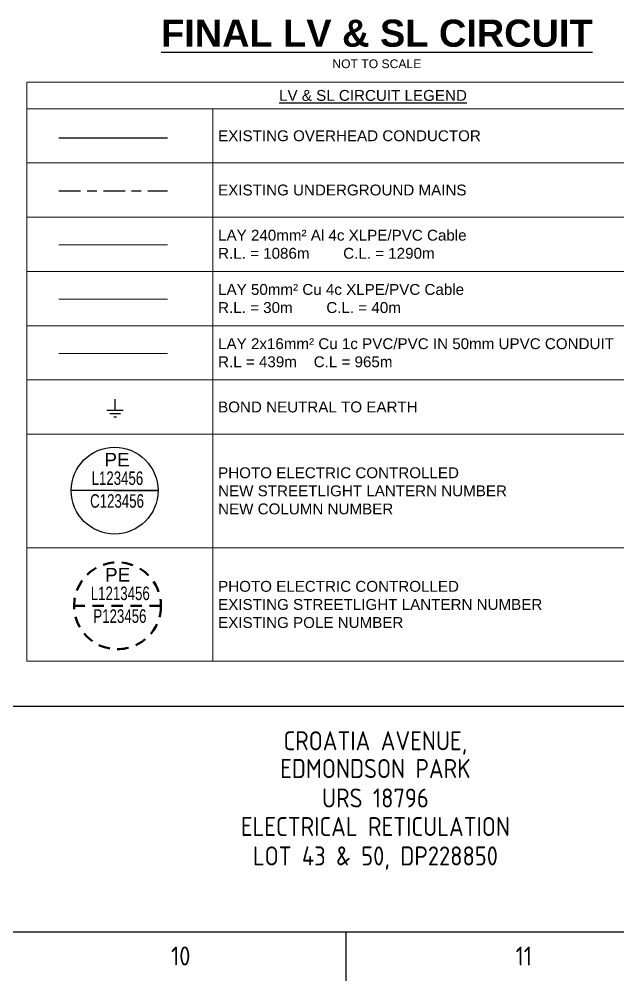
# Paper-space layout 'Sheet(2)' of a CAD drawing. Header units: metres. Extents: x -37 to 809, y -3 to 584.
# Drawn here: x 580.9 to 691.2, y -2.6 to 174.6 of the extents above; entities that cross this region are included whole.
import ezdxf
from ezdxf import colors
from ezdxf.entities.mleader import LeaderData, LeaderLine
from ezdxf.enums import TextEntityAlignment as Align
from ezdxf.math import Vec2, Vec3

# ---------------------------------------------------------------- set-up
doc = ezdxf.new("R2010")
doc.units = ezdxf.units.M
for name, pattern in [('Cable Exist UG', [8.2, 4, -1.2, 1.8, -1.2]), ('Dash', [5, 3, -2]), ('IE Trench LV', [6.5, 5, -1.5])]:
    doc.linetypes.add(name, pattern=pattern)
doc.layers.get('0').update_dxf_attribs({"color": 6})
for name, color, linetype in [('_User Miscellaneous1', 7, 'Continuous'), ('Equip_SP_SL_EXT', 7, 'Continuous'), ('Notes', 7, 'Continuous'), ('SupportsUG_SP_EXT', 7, 'Continuous')]:
    doc.layers.add(name, color=color, linetype=linetype)
doc.styles.add('iecISOCP', font='isocp.shx')
doc.styles.get("Standard").update_dxf_attribs({"font": 'arial.ttf'})
doc.linetypes.add('Cable 1', pattern='A,7,-3,["//",Standard,S=1.5,R=0,X=-2.1,Y=-0.7],-0.001', length=10.001)
doc.linetypes.add('Cable 4', pattern='A,5.25,-0.1,["o",Standard,S=2,R=0,X=1.2,Y=-0.7],-4', length=9.35)
doc.linetypes.add('Cable G', pattern='A,6,-0.5,["G",Standard,S=1.7,R=0,X=0.3,Y=-0.8],-2.8', length=9.3)
doc.linetypes.add('Cable New UG', pattern='A,7,-0.25,["x",Standard,S=2,R=0,X=0.2,Y=-0.8],-2.1', length=9.35)

# ---------------------------------------------------------------- blocks, each defined once
blk = doc.blocks.new('A1_FRAME_TITLE')
at = {"layer": 'Notes', "linetype": 'Continuous'}
blk.add_line((678.72, 5.97), (678.72, -3.03), dxfattribs=at)
at = {"layer": 'Notes', "linetype": 'Continuous', "flags": 128}
for points in [[(123.8, 47.62), (844.88, 47.62)], [(-11.55, 5.97), (844.88, 5.97)]]:
    blk.add_lwpolyline(points, dxfattribs=at)
blk.add_attdef('DRAFT_NUM', (9.35, 23.29), '', height=2.5, rotation=90)
at = {"layer": 'Notes', "style": 'iecISOCP'}
for s, p in [('10', (645.06, -0.2)), ('11', (711.36, -0.22))]:
    blk.add_text(s, height=3.5, dxfattribs=at).set_placement(p)
at = {"layer": 'Notes', "style": 'iecISOCP', "flags": 8}
blk.add_attdef('VERSION_NO', text='', height=2.5, rotation=90, dxfattribs=at).set_placement((302.04, 43.81), align=Align.MIDDLE_CENTER)
at = {"layer": 'Notes', "style": 'iecISOCP'}
for tag, p in [('CAP_NO', (513.19, 43.46)), ('IE_NUM', (513.05, 37.81)), ('REF_No_1', (335.24, 32.31)), ('REF_1', (362.52, 32.31)), ('GEN_WO', (441.71, 31.76)), ('HV_SWITCH', (513.46, 32.16)), ('REF_No_2', (335.24, 26.31)), ('REF_2', (362.52, 26.31)), ('OH_WO', (441.71, 25.81)), ('UBD_REF', (513.05, 25.83)), ('REF_No_3', (335.24, 20.31)), ('REF_3', (362.52, 20.31)), ('UG_WO', (441.71, 20.05)), ('GIS_MAP_No', (513.05, 20.04)), ('REF_No_4', (335.24, 14.31)), ('REF_4', (362.52, 14.31)), ('SUB_WO', (441.71, 13.81)), ('HV_OP_DIAG', (513.33, 14.2)), ('LGA', (512.95, 7.78)), ('ExportID', (-11.47, 2.39))]:
    blk.add_attdef(tag, p, '', height=2.5, dxfattribs=at)
for tag, height, p in [('T1', 3.5, (684.37, 39.47)), ('T2', 3.5, (684.37, 34.35)), ('scale', 2.5, (567.76, 33.27)), ('T3', 3.5, (684.37, 28.92)), ('DRAWN', 2.5, (567.76, 24.93)), ('T4', 3.5, (684.37, 23.66)), ('T5', 3.5, (684.37, 18.23)), ('REV', 5, (840.57, 17.1)), ('DATE', 2.5, (567.76, 16.88)), ('T6', 3.5, (684.37, 12.97)), ('CHD', 2.5, (567.76, 8.37)), ('DESIGN', 2.5, (605.62, 9.15))]:
    blk.add_attdef(tag, text='', height=height, dxfattribs=at).set_placement(p, align=Align.CENTER)
blk.add_attdef('NUM', text='', height=7, dxfattribs=at).set_placement((812.88, 20.12), align=Align.MIDDLE_CENTER)
for tag, p in [('NS', (811.23, 8.12)), ('SHTS', (825.93, 8.12))]:
    blk.add_attdef(tag, text='', height=2.5, dxfattribs=at).set_placement(p, align=Align.MIDDLE)
at = {"layer": 'Notes', "style": 'iecISOCP', "flags": 1}
for tag, p in [('ProjectType', (-6.37, -26.8)), ('ProjectNumber', (3.01, -26.82)), ('DrawingNumber', (14.96, -26.8)), ('ProjectDescription', (27.02, -26.83)), ('ExportDate', (39.74, -26.79)), ('ExportUserName', (48.61, -26.8)), ('DesignerCompanyName', (60.94, -26.79)), ('ExportAreaOfInterest', (76.55, -26.81)), ('GIS_SUCCESS', (91.45, -26.78)), ('CAD_SUCCESS', (101.24, -26.78)), ('DEPOTCODE', (111.56, -26.88)), ('ExportCategories', (119.53, -26.8)), ('Comments', (133.84, -26.88))]:
    blk.add_attdef(tag, p, '', height=1, dxfattribs=at)
blk = doc.blocks.new('*T795')
at = {"layer": 'Defpoints', "color": 8, "linetype": 'ByBlock', "lineweight": 0, "transparency": 16777216}
for p, q in [((0, 0), (127.56, 0)), ((0, 0), (0, -106.74)), ((127.56, 0), (127.56, -106.74)), ((0, -4.87), (127.56, -4.87)), ((34.23, -4.87), (34.23, -106.74)), ((0, -14.87), (127.56, -14.87)), ((0, -24.87), (127.56, -24.87)), ((0, -34.87), (127.56, -34.87)), ((0, -44.87), (127.56, -44.87)), ((0, -54.87), (127.56, -54.87)), ((0, -64.87), (127.56, -64.87)), ((0, -85.8), (127.56, -85.8)), ((0, -106.74), (127.56, -106.74))]:
    blk.add_line(p, q, dxfattribs=at)
at = {"layer": '_User Miscellaneous1', "color": 0, "linetype": 'Continuous', "transparency": 16777216, "char_height": 2}
for s, insert, width, attachment_point in [('{\\LLV & SL CIRCUIT LEGEND}', (63.78, -2.43), 125.5563, 5), ('EXISTING OVERHEAD CONDUCTOR', (35.23, -9.87), 91.3313, 4), ('EXISTING UNDERGROUND MAINS', (35.23, -19.87), 91.3313, 4), ('LAY 240mm² Al 4c XLPE/PVC Cable\\PR.L. = 1086m        C.L. = 1290m', (35.23, -29.87), 91.3313, 4), ('LAY 50mm² Cu 4c XLPE/PVC Cable\\PR.L. = 30m        C.L. = 40m', (35.23, -39.87), 91.3313, 4), ('LAY 2x16mm² Cu 1c PVC/PVC IN 50mm UPVC CONDUIT\\PR.L = 439m    C.L = 965m', (35.23, -49.87), 91.3313, 4), ('BOND NEUTRAL TO EARTH', (35.23, -59.87), 91.3313, 4), ('PHOTO ELECTRIC CONTROLLED \\PNEW STREETLIGHT LANTERN NUMBER\\PNEW COLUMN NUMBER', (35.23, -75.33), 91.3313, 4), ('PHOTO ELECTRIC CONTROLLED \\PEXISTING STREETLIGHT LANTERN NUMBER\\PEXISTING POLE NUMBER', (35.23, -96.27), 91.3313, 4)]:
    blk.add_mtext(s, dxfattribs=dict(at, insert=insert, width=width, attachment_point=attachment_point))
blk = doc.blocks.new('Earth')
for p, q in [((0, -2.04), (0, 0)), ((-1.5, -2.04), (1.5, -2.04)), ((-1, -2.64), (1, -2.64)), ((-0.25, -3.24), (0.25, -3.24))]:
    blk.add_line(p, q)
blk = doc.blocks.new('SLANTERN_NUM_NEW')
blk.add_wipeout([(-0.31, 10), (-0.94, 9.96), (-1.57, 9.88), (-2.18, 9.76), (-2.79, 9.61), (-3.39, 9.41), (-3.97, 9.18), (-4.54, 8.91), (-5.09, 8.61), (-5.62, 8.27), (-6.13, 7.91), (-6.62, 7.5), (-7.07, 7.07), (-7.5, 6.62), (-7.91, 6.13), (-8.27, 5.62), (-8.61, 5.09), (-8.91, 4.54), (-9.18, 3.97), (-9.41, 3.39), (-9.61, 2.79), (-9.76, 2.18), (-9.88, 1.57), (-9.96, 0.94), (-10, 0.31), (-10, -0.31), (-9.96, -0.94), (-9.88, -1.57), (-9.76, -2.18), (-9.61, -2.79), (-9.41, -3.39), (-9.18, -3.97), (-8.91, -4.54), (-8.61, -5.09), (-8.27, -5.62), (-7.91, -6.13), (-7.5, -6.62), (-7.07, -7.07), (-6.62, -7.5), (-6.13, -7.91), (-5.62, -8.27), (-5.09, -8.61), (-4.54, -8.91), (-3.97, -9.18), (-3.39, -9.41), (-2.79, -9.61), (-2.18, -9.76), (-1.57, -9.88), (-0.94, -9.96), (-0.31, -10), (0.31, -10), (0.94, -9.96), (1.57, -9.88), (2.18, -9.76), (2.79, -9.61), (3.39, -9.41), (3.97, -9.18), (4.54, -8.91), (5.09, -8.61), (5.62, -8.27), (6.13, -7.91), (6.62, -7.5), (7.07, -7.07), (7.5, -6.62), (7.91, -6.13), (8.27, -5.62), (8.61, -5.09), (8.91, -4.54), (9.18, -3.97), (9.41, -3.39), (9.61, -2.79), (9.76, -2.18), (9.88, -1.57), (9.96, -0.94), (10, -0.31), (10, 0.31), (9.96, 0.94), (9.88, 1.57), (9.76, 2.18), (9.61, 2.79), (9.41, 3.39), (9.18, 3.97), (8.91, 4.54), (8.61, 5.09), (8.27, 5.62), (7.91, 6.13), (7.5, 6.62), (7.07, 7.07), (6.62, 7.5), (6.13, 7.91), (5.62, 8.27), (5.09, 8.61), (4.54, 8.91), (3.97, 9.18), (3.39, 9.41), (2.79, 9.61), (2.18, 9.76), (1.57, 9.88), (0.94, 9.96), (0.31, 10)])
at = {"linetype": 'Continuous'}
blk.add_line((8, 0), (-8, 0), dxfattribs=at)
blk.add_line((0, 0), (8, 0))
blk.add_circle((0, 0), 8, dxfattribs=at)
at = {"linetype": 'Cable 4', "insert": (-1.89, 6.96), "char_height": 2.5, "attachment_point": 1}
blk.add_mtext_dynamic_manual_height_columns('PE', width=4.2424, gutter_width=4, heights=[0], dxfattribs=at)
at = {"width": 0.7}
for tag, p in [('SNUMBER', (0.51, 1.05)), ('CNUMBER', (0.44, -3.15))]:
    blk.add_attdef(tag, text='', height=2.5, dxfattribs=at).set_placement(p, align=Align.CENTER)
at = {"flags": 1}
blk.add_attdef('Z', (0, 0), '', height=0.2, dxfattribs=at)
blk = doc.blocks.new('SLANTERN_NUM_EXT')
blk.add_wipeout([(-0.31, 10), (-0.94, 9.96), (-1.57, 9.88), (-2.18, 9.76), (-2.79, 9.61), (-3.39, 9.41), (-3.97, 9.18), (-4.54, 8.91), (-5.09, 8.61), (-5.62, 8.27), (-6.13, 7.91), (-6.62, 7.5), (-7.07, 7.07), (-7.5, 6.62), (-7.91, 6.13), (-8.27, 5.62), (-8.61, 5.09), (-8.91, 4.54), (-9.18, 3.97), (-9.41, 3.39), (-9.61, 2.79), (-9.76, 2.18), (-9.88, 1.57), (-9.96, 0.94), (-10, 0.31), (-10, -0.31), (-9.96, -0.94), (-9.88, -1.57), (-9.76, -2.18), (-9.61, -2.79), (-9.41, -3.39), (-9.18, -3.97), (-8.91, -4.54), (-8.61, -5.09), (-8.27, -5.62), (-7.91, -6.13), (-7.5, -6.62), (-7.07, -7.07), (-6.62, -7.5), (-6.13, -7.91), (-5.62, -8.27), (-5.09, -8.61), (-4.54, -8.91), (-3.97, -9.18), (-3.39, -9.41), (-2.79, -9.61), (-2.18, -9.76), (-1.57, -9.88), (-0.94, -9.96), (-0.31, -10), (0.31, -10), (0.94, -9.96), (1.57, -9.88), (2.18, -9.76), (2.79, -9.61), (3.39, -9.41), (3.97, -9.18), (4.54, -8.91), (5.09, -8.61), (5.62, -8.27), (6.13, -7.91), (6.62, -7.5), (7.07, -7.07), (7.5, -6.62), (7.91, -6.13), (8.27, -5.62), (8.61, -5.09), (8.91, -4.54), (9.18, -3.97), (9.41, -3.39), (9.61, -2.79), (9.76, -2.18), (9.88, -1.57), (9.96, -0.94), (10, -0.31), (10, 0.31), (9.96, 0.94), (9.88, 1.57), (9.76, 2.18), (9.61, 2.79), (9.41, 3.39), (9.18, 3.97), (8.91, 4.54), (8.61, 5.09), (8.27, 5.62), (7.91, 6.13), (7.5, 6.62), (7.07, 7.07), (6.62, 7.5), (6.13, 7.91), (5.62, 8.27), (5.09, 8.61), (4.54, 8.91), (3.97, 9.18), (3.39, 9.41), (2.79, 9.61), (2.18, 9.76), (1.57, 9.88), (0.94, 9.96), (0.31, 10)])
at = {"linetype": 'Dash', "lineweight": 40, "ltscale": 0.7}
blk.add_line((8, 0), (-8, 0), dxfattribs=at)
blk.add_circle((0, 0), 8, dxfattribs=at)
at = {"lineweight": 40, "width": 0.7}
for tag, p in [('SNUMBER', (0.51, 1.05)), ('CNUMBER', (0.44, -3.15))]:
    blk.add_attdef(tag, text='', height=2.5, dxfattribs=at).set_placement(p, align=Align.CENTER)
at = {"lineweight": 40, "flags": 1}
blk.add_attdef('Z', (0, 0), '', height=0.2, dxfattribs=at)

psp = doc.layouts.new('Sheet(2)')

# ---------------------------------------------------------------- linework, layer by layer
at = {"layer": '_User Miscellaneous1', "color": 7, "linetype": 'Continuous', "flags": 128}
psp.add_lwpolyline([(588.21, 152.79), (608.21, 152.79)], dxfattribs=at)
at = {"layer": 'Notes', "linetype": 'Cable Exist UG'}
psp.add_lwpolyline([(588.21, 143.01), (608.21, 143.01)], dxfattribs=at)
at = {"layer": 'Notes', "linetype": 'Cable New UG', "lineweight": 0, "flags": 128}
psp.add_lwpolyline([(588.21, 133.01), (608.21, 133.01)], dxfattribs=at)
at = {"layer": 'Notes', "linetype": 'Cable 1', "lineweight": 0, "flags": 128}
psp.add_lwpolyline([(588.21, 123.01), (608.21, 123.01)], dxfattribs=at)
at = {"layer": 'Notes', "linetype": 'Cable 4', "lineweight": 0, "flags": 128}
psp.add_lwpolyline([(588.21, 113.01), (608.21, 113.01)], dxfattribs=at)

# ---------------------------------------------------------------- block references
psp.add_blockref('*T795', (582.33, 163))
at = {"layer": 'Notes', "linetype": 'IE Trench LV', "lineweight": 0}
psp.add_blockref('Earth', (598.58, 104.57), dxfattribs=at)
at = {"layer": 'SupportsUG_SP_EXT'}
ref = psp.add_blockref('A1_FRAME_TITLE', (-9.08, 0.39), dxfattribs=dict(at, xscale=0.958))
ref.add_attrib('T1', 'CROATIA AVENUE,', dxfattribs={"layer": 'Notes', "height": 3.5, "style": 'iecISOCP', "width": 0.958}).set_placement((646.55, 39.86), align=Align.CENTER)
ref.add_attrib('T2', 'EDMONDSON PARK', dxfattribs={"layer": 'Notes', "height": 3.5, "style": 'iecISOCP', "width": 0.958}).set_placement((646.55, 34.74), align=Align.CENTER)
ref.add_attrib('T3', 'URS 18796', dxfattribs={"layer": 'Notes', "height": 3.5, "style": 'iecISOCP', "width": 0.958}).set_placement((646.55, 29.31), align=Align.CENTER)
ref.add_attrib('T4', 'ELECTRICAL RETICULATION', dxfattribs={"layer": 'Notes', "height": 3.5, "style": 'iecISOCP', "width": 0.958}).set_placement((646.55, 24.05), align=Align.CENTER)
ref.add_attrib('T5', 'LOT 43 & 50, DP228850', dxfattribs={"layer": 'Notes', "height": 3.5, "style": 'iecISOCP', "width": 0.958}).set_placement((646.55, 18.63), align=Align.CENTER)

# ---------------------------------------------------------------- texts
at = {"layer": 'Notes', "linetype": 'Cable G', "attachment_point": 5}
for s, width, insert, char_height in [('{\\fArial|b1|i0|c0|p34;\\LFINAL LV & SL CIRCUIT}', 97.2761, (646.82, 172.02), 5), ('NOT TO SCALE', 29.0003, (646.82, 166.4), 1.6)]:
    psp.add_mtext_dynamic_manual_height_columns(s, width=width, gutter_width=4, heights=[0], dxfattribs=dict(at, insert=insert, char_height=char_height))

# ---------------------------------------------------------------- next in the draw order: block references
at = {"layer": 'Equip_SP_SL_EXT'}
psp.add_blockref('SLANTERN_NUM_EXT', (599.02, 66.49), dxfattribs=at).add_auto_attribs({'SNUMBER': 'L1213456', 'CNUMBER': 'P123456'})
at = {"layer": 'Notes'}
psp.add_blockref('SLANTERN_NUM_NEW', (598.49, 87.72), dxfattribs=at).add_auto_attribs({'SNUMBER': 'L123456', 'CNUMBER': 'C123456'})

# ---------------------------------------------------------------- next in the draw order: leaders
ml = psp.add_multileader_mtext('Standard', dxfattribs=at)
ml.set_content('PE', color=256)
ml.set_leader_properties()
ml.build(insert=Vec2(0, 0))
ml.multileader.update_dxf_attribs({"leader_type": 0, "arrow_head_size": 2.5})
ctx = ml.context
ctx.base_point, ctx.char_height, ctx.arrow_head_size, ctx.plane_origin = Vec3(594.94, 72.22), 2.5, 2.5, Vec3(591.62, 58.14)
ctx.text_align_type = 1
notes = []
notes.append((ctx, [(0, (1, 1, 0), (586.94, 72.22), (1, 0), 8, [(0, [(591.62, 58.14)], 0, [])])]))
ctx.mtext.insert, ctx.mtext.alignment, ctx.mtext.flow_direction = Vec3(599.04, 73.47), 2, 5
for ctx, leaders in notes:
    for number, flags, end, landing, length, lines in leaders:
        leader = LeaderData()
        leader.index, (leader.has_last_leader_line, leader.has_dogleg_vector, leader.attachment_direction) = number, flags
        leader.last_leader_point, leader.dogleg_vector, leader.dogleg_length = Vec3(end), Vec3(landing), length
        for number, points, colour, breaks in lines:
            line = LeaderLine()
            line.index, line.vertices, line.color, line.breaks = number, Vec3.list(points), colors.encode_raw_color(colour), breaks
            leader.lines.append(line)
        ctx.leaders.append(leader)

doc.saveas('drawing.dxf')
